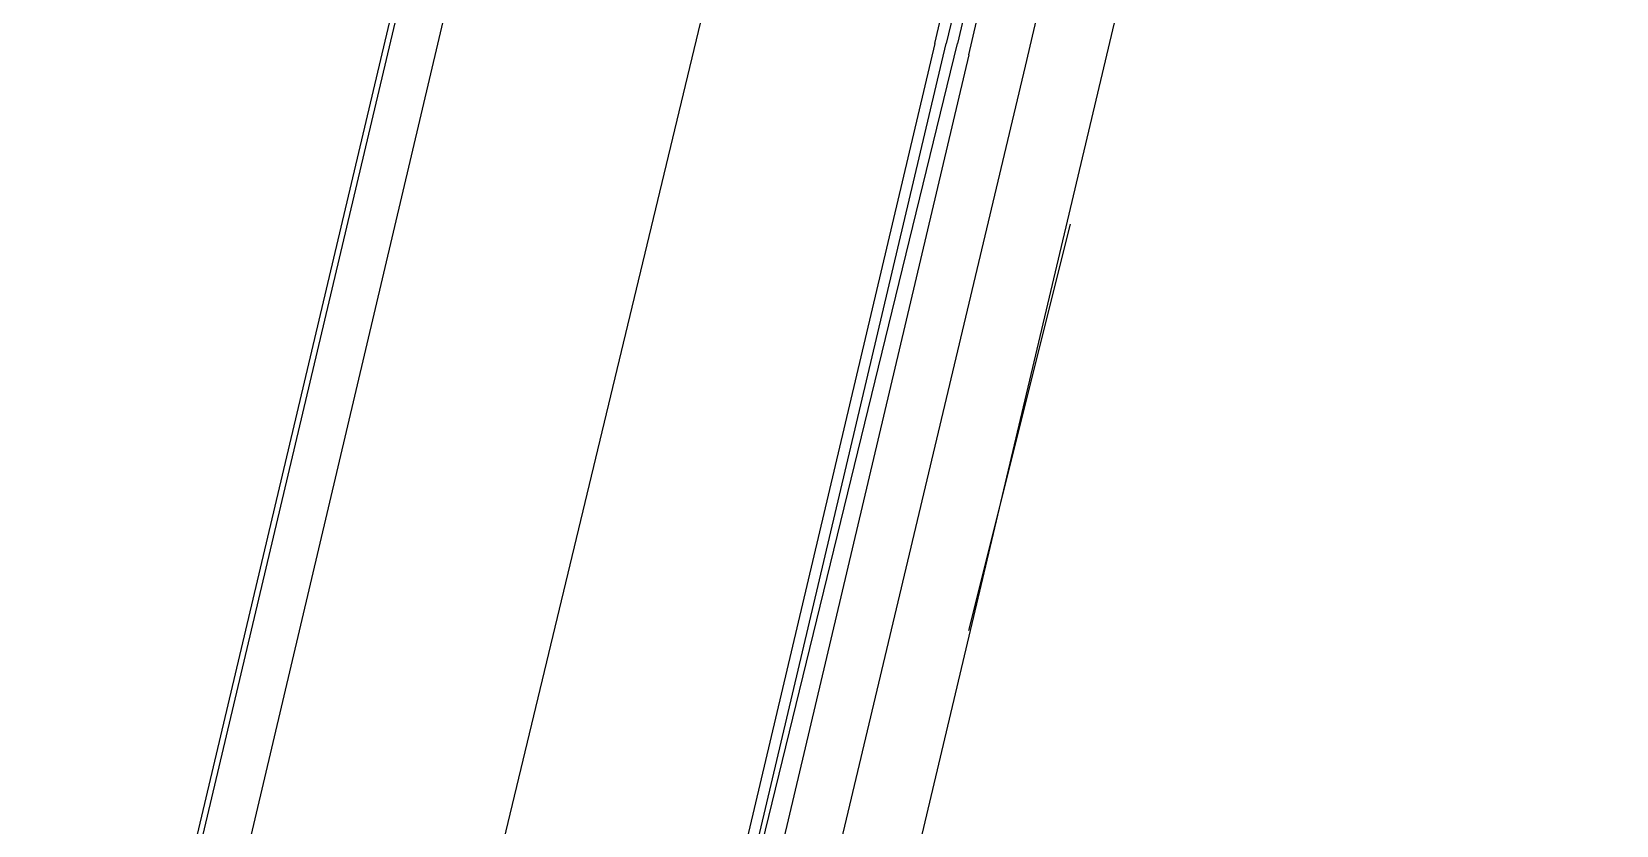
# Model space of a CAD drawing. Header units: feet. Extents: x -84 to 198, y -22 to 181.
# Drawn here: x 32.787 to 34.658, y 83.975 to 84.912 of the extents above; entities that cross this region are included whole.
import ezdxf

# ---------------------------------------------------------------- set-up
doc = ezdxf.new("R2010")
doc.units = ezdxf.units.FT
doc.layers.add('A-LINEA', color=7, linetype='CONTINUOUS')

msp = doc.modelspace()

# ---------------------------------------------------------------- linework, layer by layer
at = {"layer": 'A-LINEA'}
for p, q in [((32.88, 83.2578), (34.6267, 90.6711)), ((33.6267, 83.0711), (35.3867, 90.4978)), ((33.96, 84.8711), (33.5733, 83.2444)), ((33.8933, 84.2044), (34.0133, 84.6844))]:
    msp.add_line(p, q, dxfattribs=at)
for points in [[(28.68, 83.8711), (32.7333, 82.9111), (38.56, 107.5244), (34.5067, 108.4844)], [(32.7467, 82.9378), (35.6533, 95.2311), (29.1867, 96.7644)], [(33.16, 83.1911), (33.5867, 84.9644), (34.0133, 86.7911)], [(33.8533, 84.8978), (34.2933, 86.7778), (34.3067, 86.7778), (34.32, 86.7778), (33.8667, 84.8978)], [(33.8933, 84.8844), (34.3333, 86.7778), (34.32, 86.7778), (33.88, 84.8978)], [(34.36, 86.7111), (34.36, 86.6978), (34.3867, 86.6978), (33.96, 84.8711)], [(33.8533, 84.8978), (33.4533, 83.2044), (33.4667, 83.2044), (33.8667, 84.8978)], [(33.8933, 84.8844), (33.4933, 83.1911), (33.48, 83.1911), (33.4667, 83.2044), (33.88, 84.8978)]]:
    msp.add_lwpolyline(points, dxfattribs=at)

doc.saveas('drawing.dxf')
